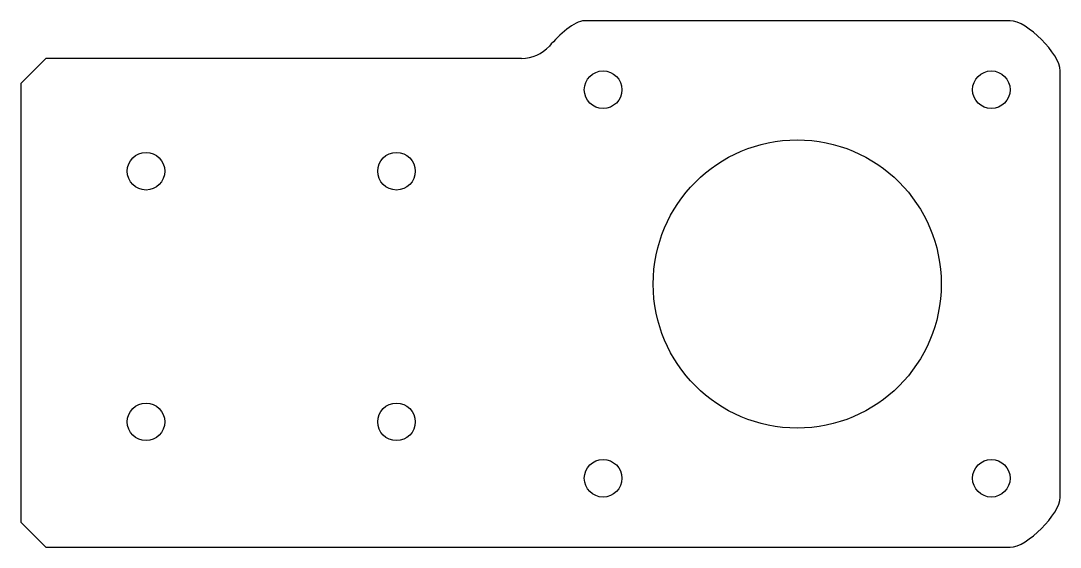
# Model space of a CAD drawing. Header units: millimetres. Extents: x -20 to 63, y -20 to 22.
import ezdxf

# ---------------------------------------------------------------- set-up
doc = ezdxf.new("R2010")
doc.units = ezdxf.units.MM

msp = doc.modelspace()

# ---------------------------------------------------------------- linework, layer by layer
at = {"color": 7, "linetype": 'Continuous', "lineweight": 25}
for p, q in [((59, 22), (25, 22)), ((-18, 19), (-20, 17)), ((19.983, 19), (-18, 19)), ((63, -16), (63, 18)), ((-20, 17), (-20, -18)), ((-20, -18), (-18, -20)), ((-18, -20), (59, -20))]:
    msp.add_line(p, q, dxfattribs=at)
for centre, radius in [((26.5, 16.5), 1.5), ((57.5, 16.5), 1.5), ((42, 1), 11.5), ((-10, 10), 1.5), ((10, 10), 1.5), ((-10, -10), 1.5), ((10, -10), 1.5), ((26.5, -14.5), 1.5), ((57.5, -14.5), 1.5)]:
    msp.add_circle(centre, radius, dxfattribs=at)
msp.add_arc((19.983, 22), 3, 270, 317.89605, dxfattribs=at)
for points in [[(25, 22), (24.199, 22), (23.01, 20.876), (22.208, 19.989)], [(63, 18), (63, 19.349), (60.348, 22), (59, 22)], [(59, -20), (60.349, -20), (63, -17.348), (63, -16)]]:
    msp.add_open_spline(points, degree=3, dxfattribs=at)

doc.saveas('drawing.dxf')
